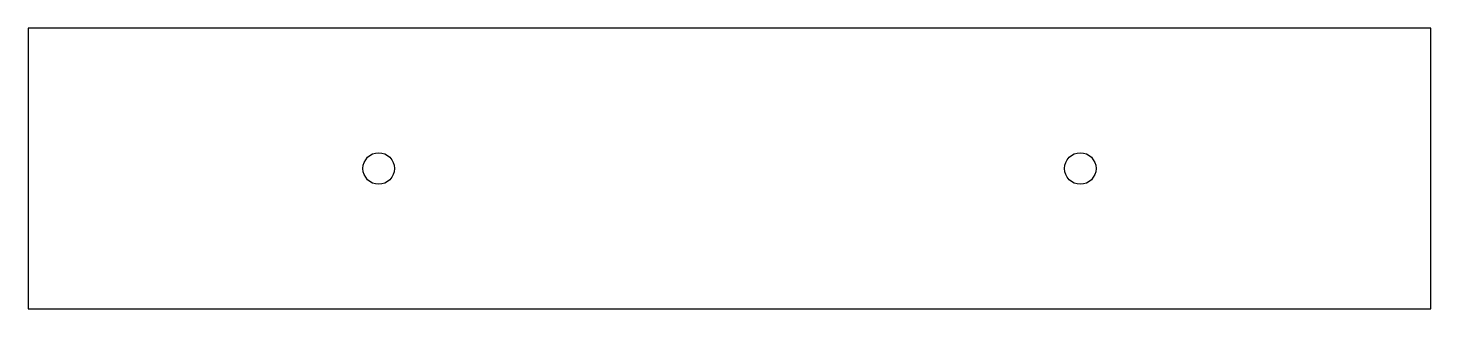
# Model space of a CAD drawing. Header units: millimetres. Extents: x 0 to 200, y 0 to 40.
import ezdxf

# ---------------------------------------------------------------- set-up
doc = ezdxf.new("R2010")
doc.units = ezdxf.units.MM

msp = doc.modelspace()

# ---------------------------------------------------------------- linework, layer by layer
at = {"layer": 'CORTE'}
msp.add_lwpolyline([(0, 0), (200, 0), (200, 40), (0, 40)], close=True, dxfattribs=at)
for centre in [(50, 20), (150, 20)]:
    msp.add_circle(centre, 2.25, dxfattribs=at)

doc.saveas('drawing.dxf')
